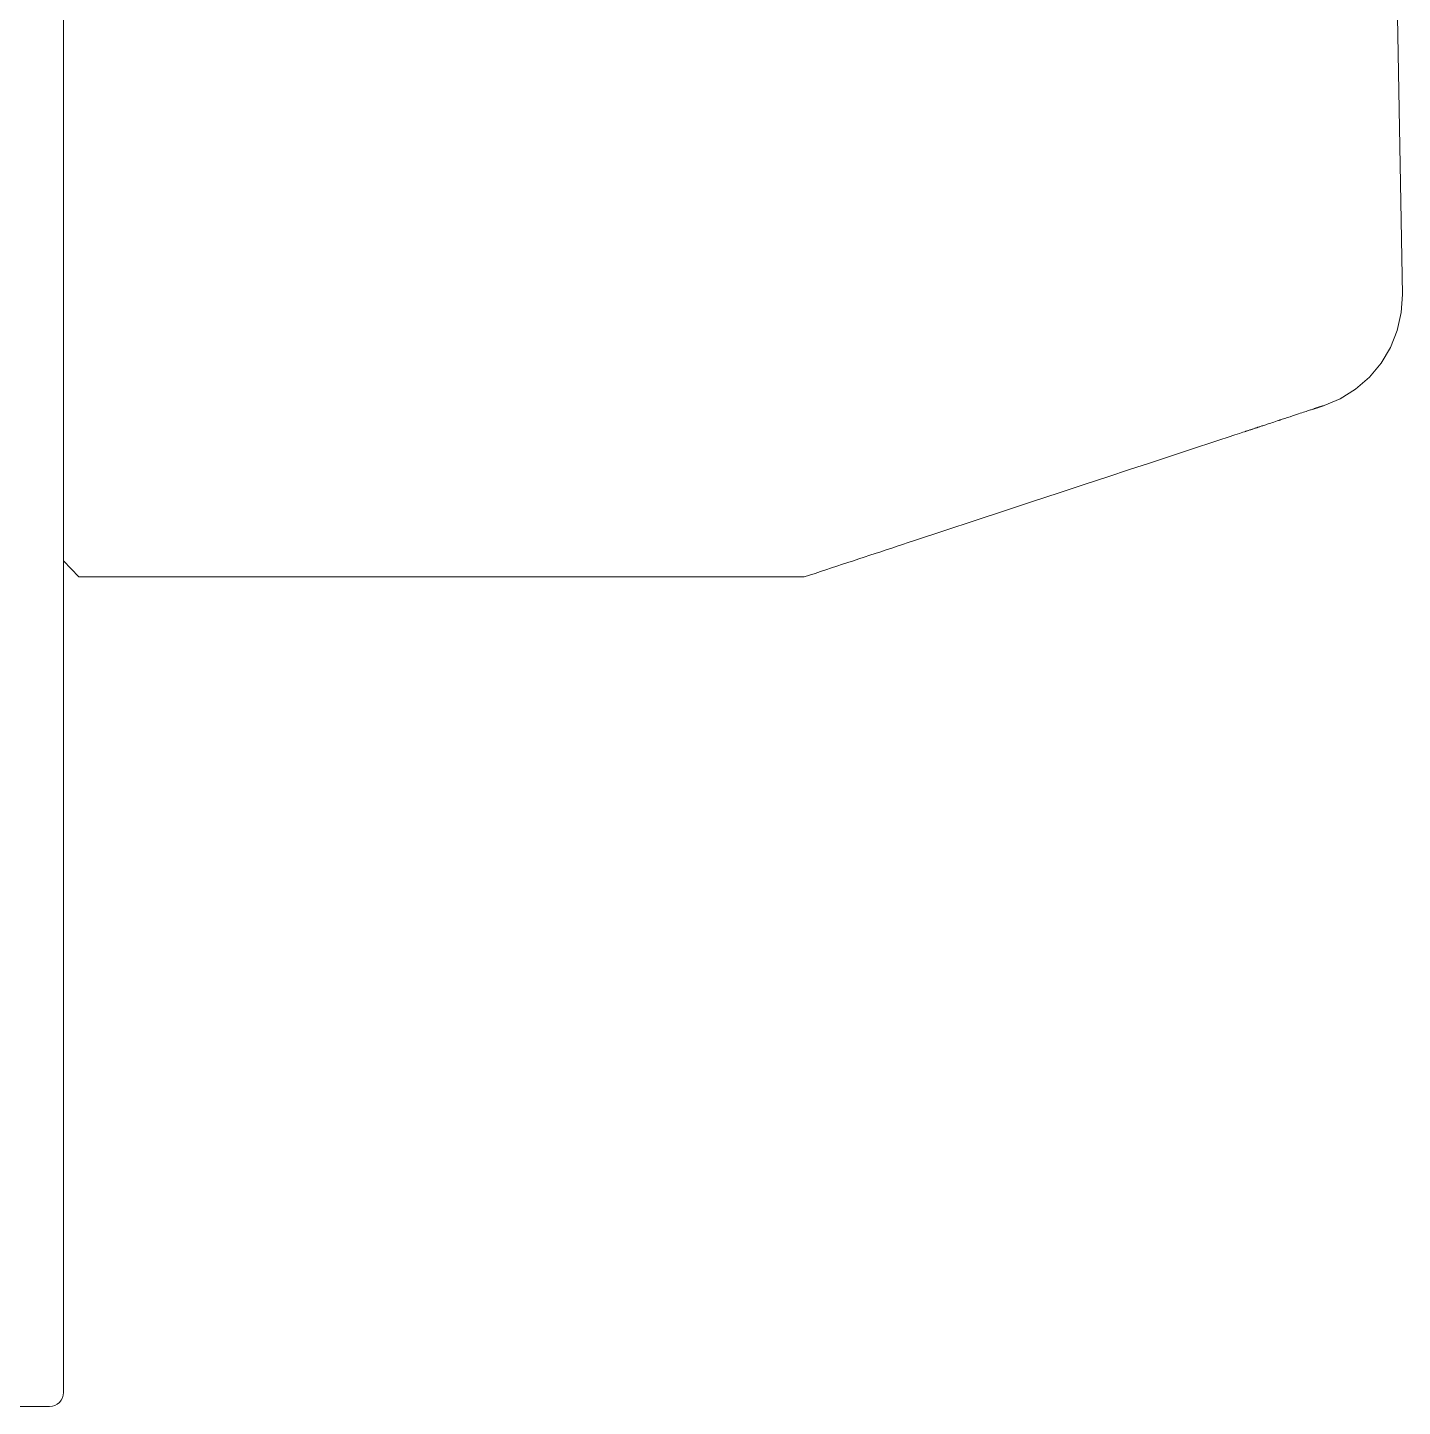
# Model space of a CAD drawing. Header units: inches. Extents: x -3905 to 10892, y 1064 to 9590.
# Drawn here: x 2164.791 to 2166.284, y 3958.99 to 3960.487 of the extents above; entities that cross this region are included whole.
import ezdxf

# ---------------------------------------------------------------- set-up
doc = ezdxf.new("R2010")
doc.units = ezdxf.units.IN
doc.header["$MEASUREMENT"] = 0
doc.layers.add('SECTIONS', color=70, linetype='Continuous', lineweight=0)

msp = doc.modelspace()

# ---------------------------------------------------------------- linework, layer by layer
at = {"layer": 'SECTIONS', "linetype": 'Continuous', "lineweight": 0}
msp.add_lwpolyline([(2164.56513, 3958.98966), (2164.81513, 3958.98966, 0.4142136), (2164.83013, 3959.00466), (2164.83013, 3961.16466, 0.4142136), (2164.81513, 3961.17966), (2164.78134, 3961.17966, 0.1989124)], format="xyb", dxfattribs=at)
msp.add_lwpolyline([(2166.2753, 3960.7005), (2166.28428, 3960.19736), (2166.28305, 3960.17755), (2166.27872, 3960.15817), (2166.27135, 3960.13974), (2166.26117, 3960.12269), (2166.24842, 3960.10749), (2166.23342, 3960.09447), (2166.21661, 3960.08404), (2166.1993, 3960.0767), (2166.19855, 3960.07645), (2166.19848, 3960.07642), (2166.19842, 3960.07641), (2166.19837, 3960.07639), (2166.19831, 3960.07637), (2166.19824, 3960.07634), (2166.19815, 3960.07632), (2166.19806, 3960.07629), (2166.19796, 3960.07625), (2166.19784, 3960.07621), (2166.19772, 3960.07617), (2166.19759, 3960.07613), (2166.19745, 3960.07608), (2166.1973, 3960.07603), (2166.19714, 3960.07598), (2166.19697, 3960.07593), (2166.19679, 3960.07587), (2166.1966, 3960.07581), (2166.19643, 3960.07575), (2166.19627, 3960.07569), (2166.19611, 3960.07564), (2166.19596, 3960.07559), (2166.19582, 3960.07555), (2166.19568, 3960.0755), (2166.19554, 3960.07545), (2166.1954, 3960.07541), (2166.19525, 3960.07536), (2166.1951, 3960.07531), (2166.19495, 3960.07526), (2166.19479, 3960.07521), (2166.19461, 3960.07515), (2166.19443, 3960.07509), (2166.19423, 3960.07502), (2166.19401, 3960.07495), (2166.19378, 3960.07487), (2166.19352, 3960.07479), (2166.19325, 3960.0747), (2166.19295, 3960.0746), (2166.19263, 3960.07449), (2166.19228, 3960.07438), (2166.1919, 3960.07425), (2166.19149, 3960.07412), (2166.19105, 3960.07397), (2166.19057, 3960.07382), (2166.19006, 3960.07365), (2166.18951, 3960.07346), (2166.18891, 3960.07327), (2166.18828, 3960.07306), (2166.1876, 3960.07284), (2166.18688, 3960.0726), (2166.18611, 3960.07234), (2166.18529, 3960.07207), (2166.1844, 3960.07178), (2166.18342, 3960.07146), (2166.18233, 3960.0711), (2166.18114, 3960.07071), (2166.17983, 3960.07028), (2166.17841, 3960.06981), (2166.17687, 3960.0693), (2166.1752, 3960.06875), (2166.17339, 3960.06815), (2166.17146, 3960.06751), (2166.16938, 3960.06683), (2166.16716, 3960.0661), (2166.16479, 3960.06531), (2166.16227, 3960.06448), (2166.15958, 3960.0636), (2166.15674, 3960.06266), (2166.15373, 3960.06167), (2166.15237, 3960.06122), (2166.15216, 3960.06115), (2166.15196, 3960.06109), (2166.15177, 3960.06102), (2166.15159, 3960.06096), (2166.15142, 3960.0609), (2166.15125, 3960.06085), (2166.15108, 3960.0608), (2166.15093, 3960.06074), (2166.15078, 3960.0607), (2166.15064, 3960.06065), (2166.1505, 3960.0606), (2166.15038, 3960.06056), (2166.15025, 3960.06052), (2166.15014, 3960.06048), (2166.15003, 3960.06045), (2166.14992, 3960.06041), (2166.14982, 3960.06038), (2166.14972, 3960.06035), (2166.14958, 3960.0603), (2166.14823, 3960.05986), (2166.14645, 3960.05927), (2166.14473, 3960.0587), (2166.14307, 3960.05815), (2166.14149, 3960.05763), (2166.13999, 3960.05714), (2166.13857, 3960.05667), (2166.13723, 3960.05623), (2166.13597, 3960.05581), (2166.13478, 3960.05542), (2166.13367, 3960.05505), (2166.13263, 3960.05471), (2166.13167, 3960.05439), (2166.13079, 3960.0541), (2166.12999, 3960.05384), (2166.12928, 3960.0536), (2166.12865, 3960.0534), (2166.12812, 3960.05322), (2166.12768, 3960.05308), (2166.12734, 3960.05297), (2166.12673, 3960.05277), (2166.12598, 3960.05252), (2166.12515, 3960.05224), (2166.12427, 3960.05195), (2166.12335, 3960.05165), (2166.1224, 3960.05134), (2166.12143, 3960.05102), (2166.12046, 3960.0507), (2166.11951, 3960.05038), (2166.11857, 3960.05008), (2166.11768, 3960.04978), (2166.11684, 3960.0495), (2166.11606, 3960.04925), (2166.11536, 3960.04902), (2166.11475, 3960.04881), (2166.11425, 3960.04865), (2166.11388, 3960.04853), (2166.11363, 3960.04844), (2166.11348, 3960.04839), (2166.11342, 3960.04838), (2166.11283, 3960.04818), (2166.11081, 3960.04752), (2166.10729, 3960.04636), (2166.1021, 3960.04464), (2166.09508, 3960.04233), (2166.08607, 3960.03936), (2166.07501, 3960.03571), (2166.06187, 3960.03138), (2166.0466, 3960.02634), (2166.02916, 3960.02059), (2166.00957, 3960.01413), (2165.98792, 3960.00699), (2165.96429, 3959.9992), (2165.93878, 3959.99079), (2165.91148, 3959.98179), (2165.88252, 3959.97224), (2165.85204, 3959.96219), (2165.8202, 3959.95169), (2165.78717, 3959.9408), (2165.7534, 3959.92966), (2165.74745, 3959.9277), (2165.74151, 3959.92574), (2165.73556, 3959.92378), (2165.72961, 3959.92182), (2165.72367, 3959.91986), (2165.71772, 3959.9179), (2165.71178, 3959.91594), (2165.70583, 3959.91398), (2165.69988, 3959.91202), (2165.69394, 3959.91006), (2165.68799, 3959.9081), (2165.68204, 3959.90614), (2165.6761, 3959.90418), (2165.67015, 3959.90222), (2165.66421, 3959.90026), (2165.65826, 3959.8983), (2165.65231, 3959.89634), (2165.64637, 3959.89437), (2165.64042, 3959.89241), (2165.63473, 3959.89067), (2165.63108, 3959.89067), (2165.62744, 3959.89067), (2165.62379, 3959.89067), (2165.62015, 3959.89067), (2165.6165, 3959.89067), (2165.61286, 3959.89067), (2165.60921, 3959.89067), (2165.60557, 3959.89067), (2165.60192, 3959.89066), (2165.59828, 3959.89066), (2165.59463, 3959.89066), (2165.59099, 3959.89066), (2165.58734, 3959.89066), (2165.5837, 3959.89066), (2165.58005, 3959.89066), (2165.57641, 3959.89066), (2165.57276, 3959.89066), (2165.56912, 3959.89066), (2165.56547, 3959.89066), (2165.56088, 3959.89066), (2165.55271, 3959.89066), (2165.54454, 3959.89066), (2165.53637, 3959.89066), (2165.52821, 3959.89066), (2165.52004, 3959.89066), (2165.51187, 3959.89066), (2165.5037, 3959.89066), (2165.49553, 3959.89066), (2165.48737, 3959.89066), (2165.4792, 3959.89066), (2165.47103, 3959.89066), (2165.46286, 3959.89066), (2165.45469, 3959.89066), (2165.44652, 3959.89066), (2165.43836, 3959.89066), (2165.43019, 3959.89066), (2165.42202, 3959.89066), (2165.41385, 3959.89066), (2165.40568, 3959.89066), (2165.39116, 3959.89066), (2165.36252, 3959.89066), (2165.33388, 3959.89066), (2165.30524, 3959.89066), (2165.2766, 3959.89066), (2165.24796, 3959.89066), (2165.21932, 3959.89066), (2165.19068, 3959.89066), (2165.16204, 3959.89066), (2165.1334, 3959.89066), (2165.10476, 3959.89066), (2165.07612, 3959.89066), (2165.04748, 3959.89066), (2165.01883, 3959.89066), (2164.99019, 3959.89066), (2164.96155, 3959.89066), (2164.93291, 3959.89066), (2164.90427, 3959.89066), (2164.87563, 3959.89066), (2164.84699, 3959.89066), (2164.83013, 3959.90812), (2164.83013, 3959.95058), (2164.83013, 3959.99304), (2164.83013, 3960.0355), (2164.83013, 3960.07796), (2164.83013, 3960.12042), (2164.83013, 3960.16288), (2164.83013, 3960.20534), (2164.83013, 3960.2478), (2164.83013, 3960.29026), (2164.83013, 3960.33272), (2164.83013, 3960.37518), (2164.83013, 3960.41764), (2164.83013, 3960.4601), (2164.83013, 3960.50256)], dxfattribs=at)
for points, knots in [([(2166.12729, 3960.05295), (2166.12658, 3960.05272), (2166.12572, 3960.05243), (2166.12381, 3960.0518), (2166.12277, 3960.05146), (2166.12066, 3960.05076), (2166.1196, 3960.05041), (2166.11761, 3960.04976), (2166.11669, 3960.04945), (2166.11511, 3960.04893), (2166.11447, 3960.04872), (2166.11406, 3960.04859)], [1.9993467, 1.9993467, 1.9993467, 1.9993467, 2.4021395, 2.4021395, 2.8049322, 2.8049322, 3.2077249, 3.2077249, 3.6105177, 3.6105177, 4.0133104, 4.0133104, 4.0133104, 4.0133104]), ([(2166.11349, 3960.0484), (2166.11349, 3960.0484), (2166.1135, 3960.0484), (2166.11361, 3960.04844), (2166.11388, 3960.04853), (2166.11406, 3960.04859), (2166.11397, 3960.04856), (2166.11389, 3960.04853), (2166.11375, 3960.04848), (2166.11369, 3960.04847), (2166.11359, 3960.04843), (2166.11355, 3960.04842), (2166.11348, 3960.0484), (2166.11346, 3960.04839), (2166.11343, 3960.04838), (2166.11342, 3960.04838), (2166.11342, 3960.04838)], [0, 0, 0, 0, 0.05141648, 0.05141648, 0.2311464, 0.2311464, 0.2311464, 0.32053, 0.32053, 0.40991359, 0.40991359, 0.49929719, 0.49929719, 0.58868078, 0.58868078, 0.67806437, 0.67806437, 0.67806437, 0.67806437])]:
    msp.add_open_spline(points, degree=3, knots=knots, dxfattribs=at)

doc.saveas('drawing.dxf')
